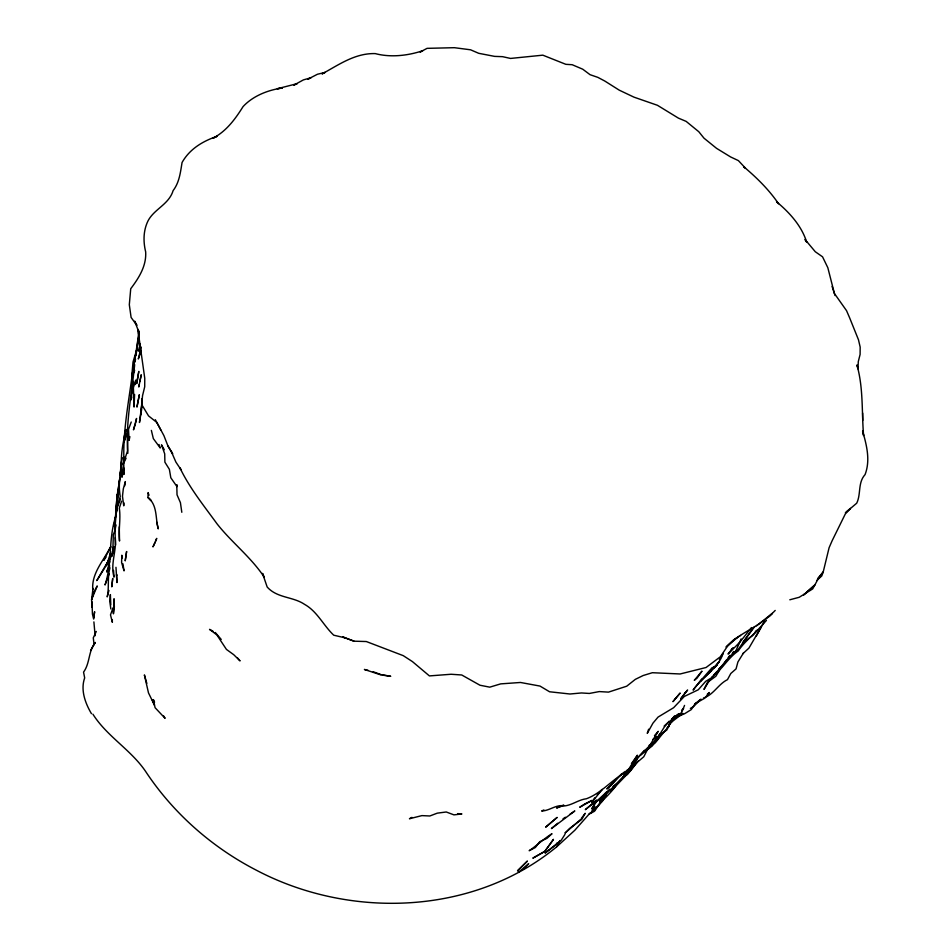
<?xml version="1.0" encoding="UTF-8"?>
<svg xmlns="http://www.w3.org/2000/svg" width="951" height="951" viewBox="0 0 951 951"><rect width="100%" height="100%" fill="white"/><g stroke="black" fill="none" stroke-linecap="round" stroke-linejoin="round"><path stroke-width="1.43" d="M116.498 512.589L117.33 494.354L119.422 481.182M93.614 618.162L94.624 611.731L93.662 619.053L92.437 614.096L91.997 601.817M92.782 589.644C91.391 573.964 102.851 561.423 109.793 548.358M123.856 470.139L123.713 457.134L123.048 464.338L123.999 474.383L123.487 467.298L121.978 477.2L123.107 472.956M167.947 445.983L172.571 453.698L167.947 445.983L163.917 435.641L156.772 422.41L148.534 415.884L141.711 404.567L142.543 395.664L144.718 386.736L144.754 378.248L137.859 329.319L138.929 332.339L134.733 321.176L136.885 325.397L131.107 317.444L129.312 304.712L130.727 288.735C138.834 277.965 146.537 266.018 145.669 251.884C143.149 241.613 143.268 230.558 147.999 220.929C154.086 209.065 168.981 204.406 173.118 190.616C179.406 182.39 180.428 172.309 182.069 162.478C189.653 149.045 202.599 141.235 217.018 136.338L212.953 138.264C226.397 131.179 235.254 119.077 243.052 106.619C252.811 96.015 268.027 89.941 282.292 88.039L277.288 88.728L297.152 83.676L293.823 85.138L303.428 79.884L310.953 77.768L307.791 79.23L317.444 74.249L325.099 72.419L322.056 73.928C338.877 64.739 355.068 53.03 375.253 53.601C390.742 57.69 407.801 55.693 422.743 50.736L420.14 52.02L427.082 48.346L454.388 47.693L470.567 49.797L478.698 53.304L494.627 56.382L502.544 56.668L510.544 58.439L542.831 55.17L565.845 64.323L572.169 64.716L582.725 69.197L590.06 74.689L597.834 77.364L604.812 81.049L619.232 90.155L633.96 97.145L657.438 105.288L678.408 118.126L686.147 121.383L698.807 131.737L703.99 138.168L716.555 148.344L730.641 156.963L738.404 160.612L745.465 168.161L743.694 166.698C756.687 177.635 768.955 189.689 778.56 203.764L776.539 201.755C789.378 212.418 801.634 225.815 806.662 242.113L804.998 239.45L815.28 251.73L822.556 256.818L827.834 267.73L834.407 293.49L846.556 310.692L849.695 317.979L858.48 339.792L860.168 347.091L860.108 354.414L858.289 361.606L858.028 368.822L856.922 364.982C863.496 387.877 861.642 412.045 863.579 435.546L862.616 431.065C866.658 445.27 870.557 460.225 865.065 474.608C857.659 482.692 861.19 494.068 856.708 503.198L845.38 512.791M134.662 364.602C131.844 394.142 125.366 423.338 127.874 453.247M138.454 331.875C139.868 345.938 132.748 358.586 134.067 372.626L134.602 370.177M132.902 385.535L133.069 381.22L131.107 399.907L131.749 397.114M115.333 528.958L115.558 524.881M115.107 529.814L115.974 505.766L118.15 490.074M120.67 472.849L120.943 468.748C117.829 493.997 113.775 519.71 115.57 545.113M115.226 528.792L115.535 524.833M127.838 436.307L127.529 450.976L123.048 464.338L126.079 458.204M134.59 394.415L134.067 407.052L133.402 387.711L135.708 380.127L135.363 384.537M124.141 457.336L123.915 460.153C122.845 430.72 128.825 401.358 132.558 372.186M138.573 333.979L138.798 331.126M142.103 402.487L139.464 422.506L141.426 410.63L142.032 398.635L141.093 414.517M115.249 528.708L115.606 524.548M120.123 475.512L121.3 461.758M112.622 611.683L113.026 607.915L110.494 614.869L112.349 622.323L112.301 619.577M124.046 502.936L123.737 505.813L122.477 496.22L123.309 488.873L125.354 481.563L124.783 485.759M135.375 356.494L139.072 331.317M116.105 512.696L116.438 509.914M114.084 525.974L116.581 509.546M118.697 485.723L119.422 479.91M136.088 354.973L138.228 338.259M113.716 546.718L112.182 556.264M118.495 493.914L117.353 501.213L117.33 494.354L117.46 498.74M135.09 361.867L135.517 359.133M135.945 422.256L136.54 418.464L133.473 429.852L135.529 423.516M120.159 474.109L121.276 467.416M109.841 561.696L106.738 572.015L109.65 565.274M90.559 650.52L95.326 642.46C88.229 651.09 90.167 663.097 83.557 672.131L84.675 677.92C80.359 689.927 85.245 703.205 91.451 713.69M139.321 384.287L138.775 386.998L141.224 374.765L139.868 381.565M140.273 344.107L138.822 351.228L140.356 344.761M116.783 511.174L117.365 508.369M129.895 436.652L129.122 440.337L128.516 429.388L131.238 422.018M121.597 460.391L122.203 457.669M93.032 588.372L91.581 599.617L91.974 607.202M115.606 516.88C108.236 538.967 112.384 563.099 105.026 584.972L109.139 573.905M136.885 350.467L137.598 347.602M141.212 347.056L138.311 358.967L141.295 350.586M108.949 590.452L107.201 596.895C109.377 587.349 107.178 577.709 109.9 568.08C106.655 559.925 114.251 554.255 113.68 546.528L112.8 553.589L113.3 534.7L114.833 530.789M125.96 430.054C122.524 443.974 120.04 458.632 121.883 472.956C118.625 480.433 118.958 488.683 120.266 496.565L116.937 508.036L120.515 499.073M124.712 439.528L123.796 442.607L127.696 431.706M137.455 347.317L133.021 361.986L131.987 373.731L132.617 392.739M126.198 429.84L124.45 435.487L124.462 439.885M648.63 729.215L647.274 733.376L652.945 723.164L658.068 717.078L673.617 707.71L684.304 696.465L698.284 689.76L705.701 681.344L712.216 677.374L729.286 656.915L738.44 649.212L752.562 628.718M109.591 558.094L110.922 554.005M110.946 551.842L106.357 565.821L109.139 559.461L96.8 580.609L104.943 567.438M121.621 501.141L119.315 508.119C120.955 519.02 118.293 529.957 119.517 541.048L119.267 526.866M155.786 541.119L156.725 538.373L152.98 546.896L155.227 542.272M109.591 549.856L110.637 547.194M684.542 705.416L681.546 712.656L672.726 718.1L670.847 720.478M741.126 638.929L735.789 651.078L732.211 653.694L733.708 651.423M96.289 631.464L93.281 637.836L94.078 644.54M556.81 846.889L559.842 840.601M707.366 682.509L703.978 689.427L709.601 680.227L708.103 681.748M110.78 546.587L103.742 560.329L106.037 557.131M604.658 796.344L594.518 811.251L588.645 814.389M604.777 796.641L602.399 801.253L597.026 806.662M591.712 812.427L594.886 806.377L592.081 810.823M105.537 566.297L109.139 559.461M126.15 429.472L124.807 431.956L124.878 437.722M594.411 803.94L591.736 808.897L596.289 801.907L602.625 796.807L607.047 791.636L595.088 802.692M764.259 621.859L748.913 648.118L742.731 653.789M756.14 636.362L761.43 626.685M719.313 659.744L723.045 653.444C718.064 669.29 701.886 676.755 693.113 690.105L701.85 679.097M719.61 669.944L715.889 676.209L708.424 681.724M604.158 794.929L599.57 801.836L604.646 795.69L600.533 800.825C612.408 786.536 627.006 774.815 636.992 758.934M743.492 652.945L737.905 661.991L736.05 668.886L730.808 673.486L727.467 679.656C718.243 684.149 713.5 694.872 703.49 698.01M637.527 757.935L631.357 767.338L626.638 770.5M594.696 797.865L591.784 802.466L602.173 789.401L597.347 794.62M564.953 834.407L561.316 840.137L545.078 853.047L555.895 844.94L557.345 842.681M699.793 700.007L695.145 703.669L691.282 709.589L684.672 713.678L674.568 717.969L669.611 723.105L678.622 713.832M668.981 726.505L666.948 728.252L674.568 717.969L678.705 714.011L672.726 718.1L669.005 724.805L674.663 715.948L672.726 718.1L666.841 729.976L658.639 735.789L660.303 733.72L654.502 741.625L648.974 745.501M737.453 645.717L738.951 643.435M726.433 660.042L722.261 666.187L718.932 668.838M634.888 761.585L637.099 758.411M644.445 750.339L635.113 761.311M751.468 627.565L739.878 642.163L728.05 654.038L733.066 647.643M632.26 762.488L637.408 755.213L627.303 771.511C612.563 778.655 602.09 792.944 586.398 798.757C578.624 799.696 572.443 804.95 564.668 805.937C556.18 804.094 549.88 810.763 541.642 811.048L543.877 809.931M666.164 729.358L655.227 742.874L648 748.52L643.779 756.758L631.975 766.827L636.908 762.405L627.398 774.447L622.62 777.098M697.844 683.971L710.349 669.647L717.256 665.046L711.336 668.339M657.747 738.927L656.071 741.198L659.198 736.977M728.204 657.664L729.976 655.275M581.275 818.514L585.174 813.295L581.762 819.405L569.613 828.428L564.965 833.159L580.49 819.56M754.595 626.721L742.565 642.781L752.538 635.625L766.423 620.444M638.097 760.931L630.572 770.774L610.815 791.22M730.713 650.698L732.329 648.606M624.141 774.459L632.677 764.759M714.106 667.828L719.087 661.837L716.115 665.118M590.5 812.523L574.832 830.247L557.12 846.414M817.61 578.624L823.221 571.931L829.106 547.693L832.149 540.703L845.273 514.027L850.408 508.393L846.378 511.911M654.466 735.705L658.187 731.331L649.699 745.667L631.405 763.701M681.641 710.694L683.591 708.483L681.605 710.623M713.726 675.032L716.709 671.87M602.031 799.185L605.846 795.191M524.013 868.584L528.685 863.71L518.58 872.233M711.17 670.574L700.495 681.415M769.145 616.581L775.208 610.435M700.958 699.092L693.648 706.486L690.378 708.424M606.262 795.844L603.481 798.65L606.298 795.785M629.562 769.418L635.482 763.748M726.172 646.918C739.355 632.879 758.72 627.137 772.271 613.383L756.544 625.841M621.621 773.864L606.845 788.95C613.954 783.874 618.043 775.957 625.461 771.297M604.884 793.752L609.841 789.068M590.678 813.046L595.397 808.623M664.131 726.077L669.445 721.131L664.345 726.992L658.758 735.991L653.052 739.628M654.098 742.042L656.024 740.27L652.16 745.988L640.891 754.951M591.546 804.748L596.562 800.124L585.305 809.658L591.546 804.748L590.619 805.485M737.703 637.218L726.267 647.001M600.949 801.669L602.851 799.934L594.648 809.741C601.805 800.171 611.315 793.479 617.532 783.244L613.062 786.501M711.74 677.136C722.082 669.766 727.812 658.056 738.261 650.936C743.658 642.805 751.052 636.968 757.721 629.895L755.32 631.428M816.826 580.419L821.759 575.973L823.221 571.931L818.502 578.22L812.689 588.907L799.232 597.276L789.817 599.784M557.738 823.245L551.414 828.571L574.82 810.965L570.101 814.104M707.294 694.171L709.41 692.53L704.81 698.165L695.145 703.669M556.157 847.246C472.849 915.528 349.326 919.391 255.867 869.951C211.538 846.996 172.951 812.903 145.444 771.178C130.691 749.614 106.762 736.217 92.889 714.165M682.794 713.393L670.859 722.605L674.568 717.969L681.094 714.474M653.266 738.915L656.689 736.597M563.016 818.811L565.381 817.242M740.544 635.411L733.53 639.904L727.551 646.121L720.394 656.737L706.058 667.507L680.131 673.974L652.35 672.714L643.209 675.507L635.327 679.359L626.709 686.206L608.474 692.126L599.285 691.579L589.358 693.445L581.441 692.958L569.994 694.004L549.559 691.769L540.002 686.075L520.482 682.473L500.69 683.876L489.765 687.157L479.97 685.231L461.734 674.984L451.083 674.259L429.412 675.911L412.413 661.587L403.26 655.655L366.313 641.533L354.045 641.188L343.061 637.051L354.045 641.188M411.914 817.373L409.453 818.752L421.911 815.613L429.84 815.982L437.282 813.153L446.245 811.988L453.936 814.864L461.889 813.961L457.645 813.616M563.527 805.093L556.585 808.005L564.002 805.39M382.361 674.806L390.73 676.304L380.994 674.925L364.399 669.468L368.168 670.384M345.142 637.859L333.73 635.197C323.388 625.401 317.23 611.398 304.57 604.372C293.015 596.479 277.121 598.274 267.172 587.005L262.524 573.405L263.653 575.89M373.22 671.763L380.959 674.556M212.988 631.226L209.541 629.36L216.852 634.899L226.433 649.414L233.72 654.692L240.056 660.897L237.453 657.866M151.173 500.571L147.999 497.468L148.083 492.594L149.034 495.257M150.959 500.595L147.999 497.468C157.711 505.48 155.263 518.164 158.223 528.899L156.867 522.301M215.295 632.486L221.226 639.441M264.223 577.138C251.04 557.179 231.759 542.545 217.018 523.811C203.871 505.718 189.713 488.208 179.977 467.951L180.916 469.616L175.887 462.055L171.465 451.88M163.572 715.853L165.105 718.338L155.084 707.699L153.361 699.627L154.573 702.207M164.285 449.74L161.48 444.83L164.713 453.853L164.892 462.162L169.373 469.33L170.823 477.782L176.957 486.603L176.779 484.677L177.029 494.793L180.417 502.639L181.807 512.28M155.322 419.7L160.755 429.852M152.231 699.781L154.454 705.131L148.487 692.887L144.386 674.913L146.846 683.389M158.96 444.486L160.244 447.98L153.337 438.613L151.364 430.375M832.089 286.453L835.085 295.547M122.929 563.8L124.046 570.897L121.609 562.528L121.811 555.218L122.192 558.071M110.851 608.961L109.769 601.401L110.375 594.589L110.791 604.907M95.124 635.755L93.899 621.895M115.963 567.307L116.949 582.583L116.604 574.368L116.7 575.51M113.538 570.362L114.025 577.162C110.185 563.848 116.7 551.128 115.297 537.767M114.952 521.386L115.107 528.649M862.735 420.413L862.64 413.043M114.049 598.987L113.407 613.835L114.346 606.857L114.049 598.987M112.694 578.553L111.814 586.648L112.694 578.553M139.31 394.843L137.003 406.838L139.31 394.843M126.602 551.58L125.235 560.662L126.602 551.58M137.443 379.187L136.754 383.526L138.822 371.377L137.443 379.187M94.101 591.688L91.581 599.617L97.24 585.959L94.101 591.688M553.411 839.448L544.792 851.395L533.047 858.04L544.792 851.395L553.411 839.448M701.85 671.287L697.059 678.122L694.278 680.322L701.85 671.287M685.279 692.661L680.595 698.997L687.621 690.022L685.279 692.661M539.776 841.694L535.365 847.507L529.172 850.705C537.113 845.344 543.699 838.794 551.996 833.718L547.003 838.33L539.776 841.694M674.937 699.235L672.951 701.672L680.155 693.041L674.937 699.235M527.234 861.202L517.582 870.783L527.234 861.202M814.71 585.043L803.69 594.898L814.71 585.043M557.036 817.491L545.85 827.013L557.036 817.491M584.96 803.845L579.718 807.244L592.045 800.397L584.96 803.845"/></g></svg>
